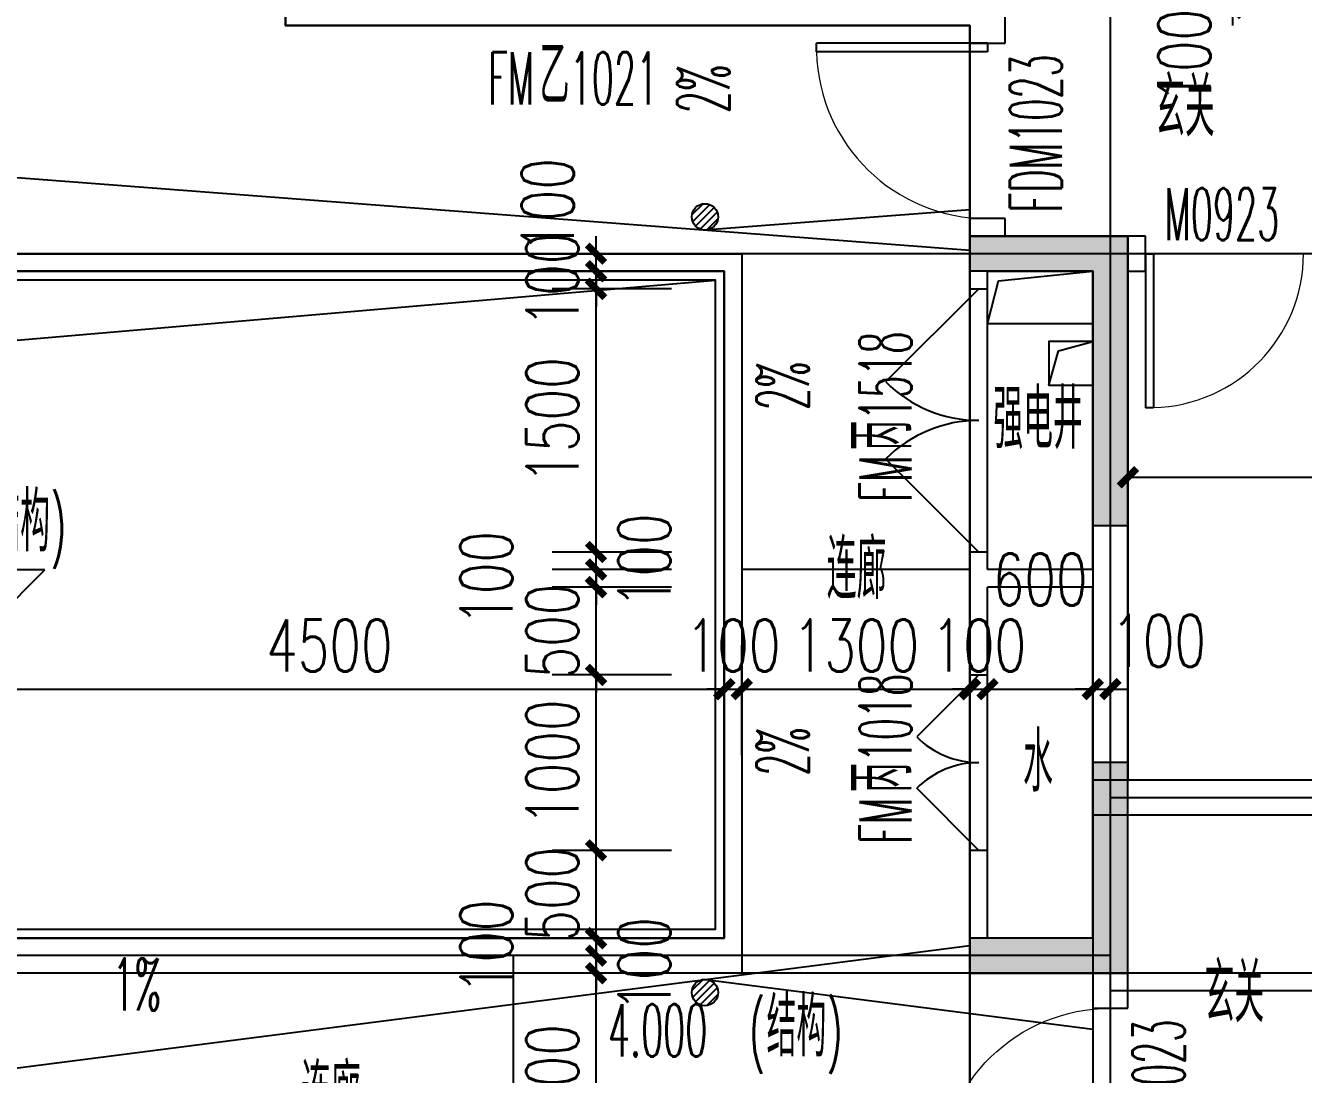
# Model space of a CAD drawing. Extents: x -59851 to 653804, y -249523 to 437614.
# Drawn here: x -9495 to -2214, y 76529 to 82506 of the extents above; entities that cross this region are included whole.
import ezdxf

# ---------------------------------------------------------------- set-up
doc = ezdxf.new("R2010")
doc.units = 0
doc.header["$LTSCALE"] = 1000
doc.header["$MEASUREMENT"] = 0
for name, color, linetype, plot in [('_S-PS(排水管)', 255, 'Continuous', False), ('A-area(算全面积)', 21, 'Continuous', False), ('A-area(算半面积)', 23, 'Continuous', False)]:
    doc.layers.add(name, color=color, linetype=linetype, plot=plot)
for name, color, linetype in [('_S-YS(雨水管)', 3, 'Continuous'), ('_S-空调立管', 7, 'Continuous'), ('A-洞口', 105, 'Continuous'), ('A-第三道尺寸线', 105, 'Continuous'), ('A-线脚看线', 9, 'Continuous'), ('AE-FLOR', 151, 'Continuous'), ('DIM_ELEV', 3, 'Continuous'), ('DIM_SYMB', 3, 'Continuous'), ('DOOR_FIRE', 4, 'Continuous'), ('DOOR_FIRE_TEXT', 7, 'Continuous'), ('DOTE', 16, 'Continuous'), ('LABEL_PM', 7, 'Continuous'), ('mianji', 6, 'Continuous'), ('NL', 5, 'Continuous'), ('PUB_HATCH', 8, 'Continuous'), ('PUB_TEXT', 7, 'Continuous'), ('WALL', 2, 'Continuous'), ('WINDOW', 4, 'Continuous'), ('WINDOW_TEXT', 7, 'Continuous'), ('ys', 154, 'Continuous'), ('剪力墙', 6, 'Continuous')]:
    doc.layers.add(name, color=color, linetype=linetype)
doc.styles.add('_TCH_DIM', font='SIMPLEX.shx', dxfattribs={"width": 0.7, "bigfont": 'GBCBIG.shx'})
doc.styles.add('_TCH_DIM_T3', font='SIMPLEX.shx', dxfattribs={"width": 0.705882, "bigfont": 'GBCBIG.shx'})
doc.styles.add('_TCH_WINDOW', font='SIMPLEX.shx', dxfattribs={"width": 0.7, "height": 3.5, "bigfont": 'GBCBIG.shx'})
doc.styles.get("Standard").update_dxf_attribs({"font": 'gbenor.shx', "width": 0.7, "bigfont": 'gbcbig.shx'})
doc.dimstyles.new('_TCH_ARCH&&100', dxfattribs={"dimtxt": 297.5, "dimasz": 100, "dimexe": 250, "dimexo": 300, "dimgap": 100, "dimtad": 1, "dimdec": 0, "dimzin": 0, "dimdsep": 46, "dimtxsty": '_TCH_DIM_T3', "dimblk": 'ARCHTICK', "dimcen": 0.09, "dimclrt": 7, "dimazin": 2, "dimtfac": 1, "dimtdec": 0, "dimtix": 1, "dimtmove": 2, "dimatfit": 3, "dimfxl": 0, "dimtolj": 1, "dimtzin": 0, "dimarcsym": 0})

# ---------------------------------------------------------------- blocks, each defined once
blk = doc.blocks.new('fdsfdsgfdsgb')
at = {"layer": 'mianji'}
blk.add_lwpolyline([(-184108.2, 152188.3), (-172408.2, 152188.3), (-172408.2, 151788.3), (-168508.2, 151788.3), (-168508.2, 145088.3), (-174408.2, 145088.3)], dxfattribs=at)
blk.add_lwpolyline([(-182008.2, 152188.3), (-182008.2, 150388.3), (-169908.2, 150388.3), (-169908.2, 146588.3), (-174408.2, 146588.3), (-174408.2, 145088.3), (-168508.2, 145088.3), (-168508.2, 151788.3), (-172408.2, 151788.3), (-172408.2, 152188.3)], close=True, dxfattribs=at)
blk = doc.blocks.new('zhouxianssceng0329')
at = {"layer": 'DOTE'}
for p, q in [((-3313.7, 132089.9), (-3313.7, 148798.2)), ((5501.3, 147398.2), (-22013.7, 147398.2)), ((5501.3, 144298.2), (-3313.7, 144298.2)), ((-3313.7, 143398.2), (-44988.6, 143398.2)), ((-6713.7, 132089.9), (-6713.7, 143398.2)), ((5501.3, 143298.2), (-44988.6, 143298.2)), ((5501.3, 143198.2), (-3313.7, 143198.2))]:
    blk.add_line(p, q, dxfattribs=at)
blk = doc.blocks.new('jgjlq030328')
at = {"layer": 'PUB_HATCH'}
for points in [[(-249535, 21011.9), (-249535, 20911.9), (-249535, 19361.9), (-249735, 19361.9), (-249735, 20811.9), (-250435, 20811.9), (-250435, 21011.9), (-249735, 21011.9)], [(-250435, 16811.9), (-249535, 16811.9), (-249535, 18011.9), (-249735, 18011.9), (-249735, 17011.9), (-250435, 17011.9)]]:
    blk.add_hatch(color=256, dxfattribs=at).paths.add_polyline_path(points)
at = {"layer": '剪力墙'}
for points in [[(-249535, 21011.9), (-249535, 20911.9), (-249535, 19361.9), (-249735, 19361.9), (-249735, 20811.9), (-250435, 20811.9), (-250435, 21011.9), (-249735, 21011.9)], [(-250435, 16811.9), (-249535, 16811.9), (-249535, 18011.9), (-249735, 18011.9), (-249735, 17011.9), (-250435, 17011.9)]]:
    blk.add_lwpolyline(points, close=True, dxfattribs=at)
blk.add_lwpolyline([(-249735, 21011.9), (-249735, 21011.9)], dxfattribs=at)
blk = doc.blocks.new('$DorLib2D$00000001')
for p, q in [((0.45, 0.975), (0.5, 0.975)), ((0.45, 0), (0.45, 0.975)), ((0.5, 0), (0.5, 0.975)), ((0.5, 0), (0.45, 0))]:
    blk.add_line(p, q)
at = {"lineweight": 13}
blk.add_arc((0.475, 0), 0.975, 91.46928, 180, dxfattribs=at)
blk = doc.blocks.new('a5huxing0323')
at = {"layer": 'WALL'}
for p, q in [((87362, 170434.8), (87362, 169134.8)), ((88862, 170434.8), (87362, 170434.8)), ((87562, 169134.8), (87562, 170234.8)), ((88762, 170234.8), (87562, 170234.8)), ((87362, 169134.8), (87562, 169134.8))]:
    blk.add_line(p, q, dxfattribs=at)
at = {"layer": 'WINDOW'}
blk.add_line((87362, 169134.8), (87362, 168134.8), dxfattribs=at)
ref = blk.add_blockref('$DorLib2D$00000001', (87462, 168634.8), dxfattribs=dict(at, xscale=-1000, yscale=1000, zscale=1000, rotation=90))
ref.add_attrib('A', 'FDM1023', (87885.8, 168169.3), dxfattribs={"layer": 'WINDOW_TEXT', "height": 297.5, "rotation": 90, "style": '_TCH_WINDOW', "width": 0.494118})
at = {"layer": 'PUB_TEXT', "width": 0.7}
blk.add_text('玄关', height=337.59, dxfattribs=at).set_placement((87998, 169054))
blk = doc.blocks.new('_ArchTick')
at = {"color": 0, "linetype": 'ByBlock', "const_width": 0.4}
blk.add_lwpolyline([(-0.5, -0.5), (0.5, 0.5)], dxfattribs=at)
blk = doc.blocks.new('*D803')
at = {"layer": 'A-第三道尺寸线', "color": 0, "lineweight": -2, "transparency": 16777216}
for p, q in [((6265.5, 175547.7), (6265.5, 174988)), ((10265.5, 175547.7), (10265.5, 174988)), ((6265.5, 175238), (10265.5, 175238))]:
    blk.add_line(p, q, dxfattribs=at)
at = {"layer": 'Defpoints', "color": 0, "transparency": 16777216}
for p in [(6265.5, 175847.7), (10265.5, 175847.7), (10265.5, 175238)]:
    blk.add_point(p, dxfattribs=at)
at = {"layer": 'A-第三道尺寸线', "color": 0, "lineweight": -2, "transparency": 16777216, "xscale": 100, "yscale": 100, "zscale": 100, "rotation": 180}
blk.add_blockref('_ArchTick', (6265.5, 175238), dxfattribs=at)
at = {"layer": 'A-第三道尺寸线', "color": 0, "lineweight": -2, "transparency": 16777216, "xscale": 100, "yscale": 100, "zscale": 100}
blk.add_blockref('_ArchTick', (10265.5, 175238), dxfattribs=at)
at = {"layer": 'A-第三道尺寸线', "color": 7, "transparency": 16777216, "insert": (8265.5, 175486.8), "char_height": 297.5, "attachment_point": 5, "style": '_TCH_DIM_T3'}
blk.add_mtext('\\A1;4000', dxfattribs=at)
blk = doc.blocks.new('*D822')
at = {"layer": 'A-第三道尺寸线', "color": 0, "lineweight": -2, "transparency": 16777216}
for p, q in [((6862.2, 178011.7), (6862.2, 178111.7)), ((6527.5, 178011.7), (7112.2, 178011.7)), ((6862.2, 177911.7), (6862.2, 178011.7)), ((6527.5, 177911.7), (7112.2, 177911.7)), ((6862.2, 177911.7), (6862.2, 177811.7))]:
    blk.add_line(p, q, dxfattribs=at)
at = {"layer": 'Defpoints', "color": 0, "transparency": 16777216}
for p in [(6227.5, 178011.7), (6862.2, 178011.7), (6227.5, 177911.7)]:
    blk.add_point(p, dxfattribs=at)
at = {"layer": 'A-第三道尺寸线', "color": 0, "lineweight": -2, "transparency": 16777216, "xscale": 100, "yscale": 100, "zscale": 100}
for p, rotation in [((6862.2, 178011.7), 270), ((6862.2, 177911.7), 90)]:
    blk.add_blockref('_ArchTick', p, dxfattribs=dict(at, rotation=rotation))
at = {"layer": 'A-第三道尺寸线', "color": 7, "transparency": 16777216, "insert": (6587.2, 177636.7), "char_height": 297.5, "attachment_point": 5, "rotation": 90, "style": '_TCH_DIM_T3'}
blk.add_mtext('\\A1;100', dxfattribs=at)
blk = doc.blocks.new('ssxianjiao0329')
at = {"layer": 'A-线脚看线'}
blk.add_lwpolyline([(-10063.7, 143498.2), (-10063.7, 143548.2), (-5563.7, 143548.2), (-5563.7, 147248.2), (-17613.7, 147248.2)], dxfattribs=at)
blk = doc.blocks.new('3-122')
at = {"layer": 'A-area(算全面积)'}
blk.add_lwpolyline([(-139372, 87898.2), (-139372, 80998.2), (-137972, 80998.2), (-137971.8, 84298.2), (-137372, 84298.2), (-137372, 84098.2), (-127272, 84098.2), (-127272, 87898.2)], close=True, dxfattribs=at)
at = {"layer": 'AE-FLOR'}
for points in [[(-139372, 87998.2), (-127172, 87998.2), (-127172, 83898.2), (-131772, 83898.2)], [(-139372, 87898.2), (-127272, 87898.2), (-127272, 84098.2), (-131772, 84098.2)]]:
    blk.add_lwpolyline(points, dxfattribs=at)
at = {"layer": 'DIM_ELEV'}
for p, q in [((-131142.7, 86196.6), (-132296, 86196.6)), ((-131442.7, 85896.6), (-131142.7, 86196.6))]:
    blk.add_line(p, q, dxfattribs=at)
at = {"layer": 'DOOR_FIRE_TEXT', "style": '_TCH_WINDOW'}
for s, height, width, p in [('FM', 297.5, 0.494118, (-128618.5, 88848.2)), ('乙', 337.6, 0.7, (-128324.5, 88848.2)), ('1021', 297.5, 0.494118, (-128152.5, 88848.2))]:
    blk.add_text(s, height=height, dxfattribs=dict(at, width=width)).set_placement(p)
at = {"layer": 'PUB_TEXT', "style": '_TCH_DIM'}
for s, height, width, p in [('结构', 337.59, 0.7, (-131454, 86301.6)), (')', 297.5, 0.494118, (-131109.9, 86301.6)), ('(', 297.5, 0.494118, (-127128.9, 83423.4)), ('结构', 337.59, 0.7, (-127030.9, 83423.4)), (')', 297.5, 0.494118, (-126686.8, 83423.4)), ('4.000', 297.5, 0.494118, (-127935.1, 83423.4))]:
    blk.add_text(s, height=height, dxfattribs=dict(at, width=width)).set_placement(p)
at = {"layer": 'PUB_TEXT', "width": 0.7}
for p in [(-126688.1, 86030.9), (-129683.4, 83043.3)]:
    blk.add_text('连廊', height=337.59, dxfattribs=at).set_placement(p)
blk = doc.blocks.new('_LV13')
at = {"color": 0}
for p, q in [((-0.071, 0.495), (-0.495, 0.071)), ((0.183, 0.465), (-0.465, -0.183)), ((0.354, 0.354), (-0.354, -0.354)), ((0.465, 0.183), (-0.183, -0.465)), ((0.495, -0.071), (0.071, -0.495))]:
    blk.add_line(p, q, dxfattribs=at)
blk.add_circle((0, 0), 0.5)
blk = doc.blocks.new('jfajjkjkjh')
at = {"layer": '_S-PS(排水管)'}
blk.add_lwpolyline([(-74953.3, 51730.6, 1), (-75063.3, 51730.6, 1)], format="xyb", close=True, dxfattribs=at)
at = {"layer": '_S-YS(雨水管)'}
blk.add_lwpolyline([(-74363.3, 58020.6, 1), (-74473.3, 58020.6, 1)], format="xyb", close=True, dxfattribs=at)
at = {"layer": '_S-空调立管'}
for points in [[(-74163.3, 58020.6, 1), (-74273.3, 58020.6, 1)], [(-74163.3, 54820.6, 1), (-74273.3, 54820.6, 1)]]:
    blk.add_lwpolyline(points, format="xyb", close=True, dxfattribs=at)
at = {"layer": 'NL', "ltscale": 0.5, "extrusion": (0, 0, -1), "xscale": -150, "yscale": 150, "zscale": -150}
for p in [(79318.3, 61370.6), (79618.3, 60720.6), (74018.3, 58020.6), (74218.3, 55020.6), (73868.3, 51730.6)]:
    blk.add_blockref('_LV13', p, dxfattribs=at)
blk = doc.blocks.new('*D2022')
at = {"layer": 'A-第三道尺寸线', "color": 0, "lineweight": -2, "transparency": 16777216}
for p, q in [((-5813.7, 77105.7), (-6494.4, 77105.7)), ((-6244.4, 75805.7), (-6244.4, 77105.7)), ((-5813.7, 75805.7), (-6494.4, 75805.7))]:
    blk.add_line(p, q, dxfattribs=at)
at = {"layer": 'Defpoints', "color": 0, "transparency": 16777216}
for p in [(-6244.4, 77105.7), (-5513.7, 77105.7), (-5513.7, 75805.7)]:
    blk.add_point(p, dxfattribs=at)
at = {"layer": 'A-第三道尺寸线', "color": 0, "lineweight": -2, "transparency": 16777216, "xscale": 100, "yscale": 100, "zscale": 100}
for p, rotation in [((-6244.4, 77105.7), 90), ((-6244.4, 75805.7), 270)]:
    blk.add_blockref('_ArchTick', p, dxfattribs=dict(at, rotation=rotation))
at = {"layer": 'A-第三道尺寸线', "color": 7, "transparency": 16777216, "insert": (-6493.1, 76455.7), "char_height": 297.5, "attachment_point": 5, "rotation": 90, "style": '_TCH_DIM_T3'}
blk.add_mtext('\\A1;1300', dxfattribs=at)
blk = doc.blocks.new('*D2023')
at = {"layer": 'A-第三道尺寸线', "color": 0, "lineweight": -2, "transparency": 16777216}
for p, q in [((-6244.4, 77205.7), (-6244.4, 77305.7)), ((-5813.7, 77205.7), (-6494.4, 77205.7)), ((-6244.4, 77105.7), (-6244.4, 77205.7)), ((-5813.7, 77105.7), (-6494.4, 77105.7)), ((-6244.4, 77105.7), (-6244.4, 77005.7))]:
    blk.add_line(p, q, dxfattribs=at)
at = {"layer": 'Defpoints', "color": 0, "transparency": 16777216}
for p in [(-6244.4, 77205.7), (-5513.7, 77205.7), (-5513.7, 77105.7)]:
    blk.add_point(p, dxfattribs=at)
at = {"layer": 'A-第三道尺寸线', "color": 0, "lineweight": -2, "transparency": 16777216, "xscale": 100, "yscale": 100, "zscale": 100}
for p, rotation in [((-6244.4, 77205.7), 270), ((-6244.4, 77105.7), 90)]:
    blk.add_blockref('_ArchTick', p, dxfattribs=dict(at, rotation=rotation))
at = {"layer": 'A-第三道尺寸线', "color": 7, "transparency": 16777216, "insert": (-5969.4, 77155.7), "char_height": 297.5, "attachment_point": 5, "rotation": 90, "style": '_TCH_DIM_T3'}
blk.add_mtext('\\A1;100', dxfattribs=at)
blk = doc.blocks.new('*D2024')
at = {"layer": 'A-第三道尺寸线', "color": 0, "lineweight": -2, "transparency": 16777216}
for p, q in [((-6244.4, 77305.7), (-6244.4, 77405.7)), ((-5813.7, 77305.7), (-6494.4, 77305.7)), ((-6244.4, 77205.7), (-6244.4, 77305.7)), ((-5813.7, 77205.7), (-6494.4, 77205.7)), ((-6244.4, 77205.7), (-6244.4, 77105.7))]:
    blk.add_line(p, q, dxfattribs=at)
at = {"layer": 'Defpoints', "color": 0, "transparency": 16777216}
for p in [(-6244.4, 77305.7), (-5513.7, 77305.7), (-5513.7, 77205.7)]:
    blk.add_point(p, dxfattribs=at)
at = {"layer": 'A-第三道尺寸线', "color": 0, "lineweight": -2, "transparency": 16777216, "xscale": 100, "yscale": 100, "zscale": 100}
for p, rotation in [((-6244.4, 77305.7), 270), ((-6244.4, 77205.7), 90)]:
    blk.add_blockref('_ArchTick', p, dxfattribs=dict(at, rotation=rotation))
at = {"layer": 'A-第三道尺寸线', "color": 7, "transparency": 16777216, "insert": (-6869.4, 77255.7), "char_height": 297.5, "attachment_point": 5, "rotation": 90, "style": '_TCH_DIM_T3'}
blk.add_mtext('\\A1;100', dxfattribs=at)
blk = doc.blocks.new('*D2025')
at = {"layer": 'A-第三道尺寸线', "color": 0, "lineweight": -2, "transparency": 16777216}
for p, q in [((-6244.4, 77805.7), (-6244.4, 77905.7)), ((-5813.7, 77805.7), (-6494.4, 77805.7)), ((-6244.4, 77305.7), (-6244.4, 77805.7)), ((-5813.7, 77305.7), (-6494.4, 77305.7)), ((-6244.4, 77305.7), (-6244.4, 77205.7))]:
    blk.add_line(p, q, dxfattribs=at)
at = {"layer": 'Defpoints', "color": 0, "transparency": 16777216}
for p in [(-6244.4, 77805.7), (-5513.7, 77805.7), (-5513.7, 77305.7)]:
    blk.add_point(p, dxfattribs=at)
at = {"layer": 'A-第三道尺寸线', "color": 0, "lineweight": -2, "transparency": 16777216, "xscale": 100, "yscale": 100, "zscale": 100}
for p, rotation in [((-6244.4, 77805.7), 270), ((-6244.4, 77305.7), 90)]:
    blk.add_blockref('_ArchTick', p, dxfattribs=dict(at, rotation=rotation))
at = {"layer": 'A-第三道尺寸线', "color": 7, "transparency": 16777216, "insert": (-6493.1, 77555.7), "char_height": 297.5, "attachment_point": 5, "rotation": 90, "style": '_TCH_DIM_T3'}
blk.add_mtext('\\A1;500', dxfattribs=at)
blk = doc.blocks.new('*D2026')
at = {"layer": 'A-第三道尺寸线', "color": 0, "lineweight": -2, "transparency": 16777216}
for p, q in [((-5813.7, 78805.7), (-6494.4, 78805.7)), ((-6244.4, 77805.7), (-6244.4, 78805.7)), ((-5813.7, 77805.7), (-6494.4, 77805.7))]:
    blk.add_line(p, q, dxfattribs=at)
at = {"layer": 'Defpoints', "color": 0, "transparency": 16777216}
for p in [(-6244.4, 78805.7), (-5513.7, 78805.7), (-5513.7, 77805.7)]:
    blk.add_point(p, dxfattribs=at)
at = {"layer": 'A-第三道尺寸线', "color": 0, "lineweight": -2, "transparency": 16777216, "xscale": 100, "yscale": 100, "zscale": 100}
for p, rotation in [((-6244.4, 78805.7), 90), ((-6244.4, 77805.7), 270)]:
    blk.add_blockref('_ArchTick', p, dxfattribs=dict(at, rotation=rotation))
at = {"layer": 'A-第三道尺寸线', "color": 7, "transparency": 16777216, "insert": (-6493.1, 78305.7), "char_height": 297.5, "attachment_point": 5, "rotation": 90, "style": '_TCH_DIM_T3'}
blk.add_mtext('\\A1;1000', dxfattribs=at)
blk = doc.blocks.new('*D2027')
at = {"layer": 'A-第三道尺寸线', "color": 0, "lineweight": -2, "transparency": 16777216}
for p, q in [((-6244.4, 79305.7), (-6244.4, 79405.7)), ((-5813.7, 79305.7), (-6494.4, 79305.7)), ((-6244.4, 78805.7), (-6244.4, 79305.7)), ((-5813.7, 78805.7), (-6494.4, 78805.7)), ((-6244.4, 78805.7), (-6244.4, 78705.7))]:
    blk.add_line(p, q, dxfattribs=at)
at = {"layer": 'Defpoints', "color": 0, "transparency": 16777216}
for p in [(-6244.4, 79305.7), (-5513.7, 79305.7), (-5513.7, 78805.7)]:
    blk.add_point(p, dxfattribs=at)
at = {"layer": 'A-第三道尺寸线', "color": 0, "lineweight": -2, "transparency": 16777216, "xscale": 100, "yscale": 100, "zscale": 100}
for p, rotation in [((-6244.4, 79305.7), 270), ((-6244.4, 78805.7), 90)]:
    blk.add_blockref('_ArchTick', p, dxfattribs=dict(at, rotation=rotation))
at = {"layer": 'A-第三道尺寸线', "color": 7, "transparency": 16777216, "insert": (-6493.1, 79055.7), "char_height": 297.5, "attachment_point": 5, "rotation": 90, "style": '_TCH_DIM_T3'}
blk.add_mtext('\\A1;500', dxfattribs=at)
blk = doc.blocks.new('*D2028')
at = {"layer": 'A-第三道尺寸线', "color": 0, "lineweight": -2, "transparency": 16777216}
for p, q in [((-6244.4, 79405.7), (-6244.4, 79505.7)), ((-5813.7, 79405.7), (-6494.4, 79405.7)), ((-6244.4, 79305.7), (-6244.4, 79405.7)), ((-5813.7, 79305.7), (-6494.4, 79305.7)), ((-6244.4, 79305.7), (-6244.4, 79205.7))]:
    blk.add_line(p, q, dxfattribs=at)
at = {"layer": 'Defpoints', "color": 0, "transparency": 16777216}
for p in [(-6244.4, 79405.7), (-5513.7, 79405.7), (-5513.7, 79305.7)]:
    blk.add_point(p, dxfattribs=at)
at = {"layer": 'A-第三道尺寸线', "color": 0, "lineweight": -2, "transparency": 16777216, "xscale": 100, "yscale": 100, "zscale": 100}
for p, rotation in [((-6244.4, 79405.7), 270), ((-6244.4, 79305.7), 90)]:
    blk.add_blockref('_ArchTick', p, dxfattribs=dict(at, rotation=rotation))
at = {"layer": 'A-第三道尺寸线', "color": 7, "transparency": 16777216, "insert": (-6869.4, 79355.7), "char_height": 297.5, "attachment_point": 5, "rotation": 90, "style": '_TCH_DIM_T3'}
blk.add_mtext('\\A1;100', dxfattribs=at)
blk = doc.blocks.new('*D2029')
at = {"layer": 'A-第三道尺寸线', "color": 0, "lineweight": -2, "transparency": 16777216}
for p, q in [((-6244.4, 79505.7), (-6244.4, 79605.7)), ((-5813.7, 79505.7), (-6494.4, 79505.7)), ((-6244.4, 79405.7), (-6244.4, 79505.7)), ((-5813.7, 79405.7), (-6494.4, 79405.7)), ((-6244.4, 79405.7), (-6244.4, 79305.7))]:
    blk.add_line(p, q, dxfattribs=at)
at = {"layer": 'Defpoints', "color": 0, "transparency": 16777216}
for p in [(-6244.4, 79505.7), (-5513.7, 79505.7), (-5513.7, 79405.7)]:
    blk.add_point(p, dxfattribs=at)
at = {"layer": 'A-第三道尺寸线', "color": 0, "lineweight": -2, "transparency": 16777216, "xscale": 100, "yscale": 100, "zscale": 100}
for p, rotation in [((-6244.4, 79505.7), 270), ((-6244.4, 79405.7), 90)]:
    blk.add_blockref('_ArchTick', p, dxfattribs=dict(at, rotation=rotation))
at = {"layer": 'A-第三道尺寸线', "color": 7, "transparency": 16777216, "insert": (-5969.4, 79455.7), "char_height": 297.5, "attachment_point": 5, "rotation": 90, "style": '_TCH_DIM_T3'}
blk.add_mtext('\\A1;100', dxfattribs=at)
blk = doc.blocks.new('*D2030')
at = {"layer": 'A-第三道尺寸线', "color": 0, "lineweight": -2, "transparency": 16777216}
for p, q in [((-5813.7, 81005.7), (-6494.4, 81005.7)), ((-6244.4, 79505.7), (-6244.4, 81005.7)), ((-5813.7, 79505.7), (-6494.4, 79505.7))]:
    blk.add_line(p, q, dxfattribs=at)
at = {"layer": 'Defpoints', "color": 0, "transparency": 16777216}
for p in [(-6244.4, 81005.7), (-5513.7, 81005.7), (-5513.7, 79505.7)]:
    blk.add_point(p, dxfattribs=at)
at = {"layer": 'A-第三道尺寸线', "color": 0, "lineweight": -2, "transparency": 16777216, "xscale": 100, "yscale": 100, "zscale": 100}
for p, rotation in [((-6244.4, 81005.7), 90), ((-6244.4, 79505.7), 270)]:
    blk.add_blockref('_ArchTick', p, dxfattribs=dict(at, rotation=rotation))
at = {"layer": 'A-第三道尺寸线', "color": 7, "transparency": 16777216, "insert": (-6493.1, 80255.7), "char_height": 297.5, "attachment_point": 5, "rotation": 90, "style": '_TCH_DIM_T3'}
blk.add_mtext('\\A1;1500', dxfattribs=at)
blk = doc.blocks.new('*D2031')
at = {"layer": 'A-第三道尺寸线', "color": 0, "lineweight": -2, "transparency": 16777216}
for p, q in [((-6244.4, 81105.7), (-6244.4, 81205.7)), ((-5813.7, 81105.7), (-6494.4, 81105.7)), ((-6244.4, 81005.7), (-6244.4, 81105.7)), ((-5813.7, 81005.7), (-6494.4, 81005.7)), ((-6244.4, 81005.7), (-6244.4, 80905.7))]:
    blk.add_line(p, q, dxfattribs=at)
at = {"layer": 'Defpoints', "color": 0, "transparency": 16777216}
for p in [(-6244.4, 81105.7), (-5513.7, 81105.7), (-5513.7, 81005.7)]:
    blk.add_point(p, dxfattribs=at)
at = {"layer": 'A-第三道尺寸线', "color": 0, "lineweight": -2, "transparency": 16777216, "xscale": 100, "yscale": 100, "zscale": 100}
for p, rotation in [((-6244.4, 81105.7), 270), ((-6244.4, 81005.7), 90)]:
    blk.add_blockref('_ArchTick', p, dxfattribs=dict(at, rotation=rotation))
at = {"layer": 'A-第三道尺寸线', "color": 7, "transparency": 16777216, "insert": (-6493.1, 81055.7), "char_height": 297.5, "attachment_point": 5, "rotation": 90, "style": '_TCH_DIM_T3'}
blk.add_mtext('\\A1;100', dxfattribs=at)
blk = doc.blocks.new('*D2032')
at = {"layer": 'A-第三道尺寸线', "color": 0, "lineweight": -2, "transparency": 16777216}
for p, q in [((-6244.4, 81205.7), (-6244.4, 81305.7)), ((-5813.7, 81205.7), (-6494.4, 81205.7)), ((-6244.4, 81105.7), (-6244.4, 81205.7)), ((-5813.7, 81105.7), (-6494.4, 81105.7)), ((-6244.4, 81105.7), (-6244.4, 81005.7))]:
    blk.add_line(p, q, dxfattribs=at)
at = {"layer": 'Defpoints', "color": 0, "transparency": 16777216}
for p in [(-6244.4, 81205.7), (-5513.7, 81205.7), (-5513.7, 81105.7)]:
    blk.add_point(p, dxfattribs=at)
at = {"layer": 'A-第三道尺寸线', "color": 0, "lineweight": -2, "transparency": 16777216, "xscale": 100, "yscale": 100, "zscale": 100}
for p, rotation in [((-6244.4, 81205.7), 270), ((-6244.4, 81105.7), 90)]:
    blk.add_blockref('_ArchTick', p, dxfattribs=dict(at, rotation=rotation))
at = {"layer": 'A-第三道尺寸线', "color": 7, "transparency": 16777216, "insert": (-6519.4, 81480.7), "char_height": 297.5, "attachment_point": 5, "rotation": 90, "style": '_TCH_DIM_T3'}
blk.add_mtext('\\A1;100', dxfattribs=at)
blk = doc.blocks.new('*D2045')
at = {"layer": 'A-第三道尺寸线', "color": 0, "lineweight": -2, "transparency": 16777216}
for p, q in [((-10013.7, 78348.2), (-10013.7, 78974.5)), ((-5513.7, 78348.2), (-5513.7, 78974.5)), ((-10013.7, 78724.5), (-5513.7, 78724.5))]:
    blk.add_line(p, q, dxfattribs=at)
at = {"layer": 'Defpoints', "color": 0, "transparency": 16777216}
for p in [(-5513.7, 78724.5), (-10013.7, 78048.2), (-5513.7, 78048.2)]:
    blk.add_point(p, dxfattribs=at)
at = {"layer": 'A-第三道尺寸线', "color": 0, "lineweight": -2, "transparency": 16777216, "xscale": 100, "yscale": 100, "zscale": 100, "rotation": 180}
blk.add_blockref('_ArchTick', (-10013.7, 78724.5), dxfattribs=at)
at = {"layer": 'A-第三道尺寸线', "color": 0, "lineweight": -2, "transparency": 16777216, "xscale": 100, "yscale": 100, "zscale": 100}
blk.add_blockref('_ArchTick', (-5513.7, 78724.5), dxfattribs=at)
at = {"layer": 'A-第三道尺寸线', "color": 7, "transparency": 16777216, "insert": (-7763.7, 78973.3), "char_height": 297.5, "attachment_point": 5, "style": '_TCH_DIM_T3'}
blk.add_mtext('\\A1;4500', dxfattribs=at)
blk = doc.blocks.new('*D2046')
at = {"layer": 'A-第三道尺寸线', "color": 0, "lineweight": -2, "transparency": 16777216}
for p, q in [((-5513.7, 78348.2), (-5513.7, 78974.5)), ((-5413.7, 78348.2), (-5413.7, 78974.5)), ((-5513.7, 78724.5), (-5613.7, 78724.5)), ((-5513.7, 78724.5), (-5413.7, 78724.5)), ((-5413.7, 78724.5), (-5313.7, 78724.5))]:
    blk.add_line(p, q, dxfattribs=at)
at = {"layer": 'Defpoints', "color": 0, "transparency": 16777216}
for p in [(-5413.7, 78724.5), (-5513.7, 78048.2), (-5413.7, 78048.2)]:
    blk.add_point(p, dxfattribs=at)
at = {"layer": 'A-第三道尺寸线', "color": 0, "lineweight": -2, "transparency": 16777216, "xscale": 100, "yscale": 100, "zscale": 100}
blk.add_blockref('_ArchTick', (-5513.7, 78724.5), dxfattribs=at)
at = {"layer": 'A-第三道尺寸线', "color": 0, "lineweight": -2, "transparency": 16777216, "xscale": 100, "yscale": 100, "zscale": 100, "rotation": 180}
blk.add_blockref('_ArchTick', (-5413.7, 78724.5), dxfattribs=at)
at = {"layer": 'A-第三道尺寸线', "color": 7, "transparency": 16777216, "insert": (-5463.7, 78973.3), "char_height": 297.5, "attachment_point": 5, "style": '_TCH_DIM_T3'}
blk.add_mtext('\\A1;100', dxfattribs=at)
blk = doc.blocks.new('*D2047')
at = {"layer": 'A-第三道尺寸线', "color": 0, "lineweight": -2, "transparency": 16777216}
for p, q in [((-5413.7, 78348.2), (-5413.7, 78974.5)), ((-4113.7, 78348.2), (-4113.7, 78974.5)), ((-5413.7, 78724.5), (-4113.7, 78724.5))]:
    blk.add_line(p, q, dxfattribs=at)
at = {"layer": 'Defpoints', "color": 0, "transparency": 16777216}
for p in [(-4113.7, 78724.5), (-5413.7, 78048.2), (-4113.7, 78048.2)]:
    blk.add_point(p, dxfattribs=at)
at = {"layer": 'A-第三道尺寸线', "color": 0, "lineweight": -2, "transparency": 16777216, "xscale": 100, "yscale": 100, "zscale": 100, "rotation": 180}
blk.add_blockref('_ArchTick', (-5413.7, 78724.5), dxfattribs=at)
at = {"layer": 'A-第三道尺寸线', "color": 0, "lineweight": -2, "transparency": 16777216, "xscale": 100, "yscale": 100, "zscale": 100}
blk.add_blockref('_ArchTick', (-4113.7, 78724.5), dxfattribs=at)
at = {"layer": 'A-第三道尺寸线', "color": 7, "transparency": 16777216, "insert": (-4763.7, 78973.3), "char_height": 297.5, "attachment_point": 5, "style": '_TCH_DIM_T3'}
blk.add_mtext('\\A1;1300', dxfattribs=at)
blk = doc.blocks.new('*D2048')
at = {"layer": 'A-第三道尺寸线', "color": 0, "lineweight": -2, "transparency": 16777216}
for p, q in [((-4113.7, 78348.2), (-4113.7, 78974.5)), ((-4013.7, 78348.2), (-4013.7, 78974.5)), ((-4113.7, 78724.5), (-4213.7, 78724.5)), ((-4113.7, 78724.5), (-4013.7, 78724.5)), ((-4013.7, 78724.5), (-3913.7, 78724.5))]:
    blk.add_line(p, q, dxfattribs=at)
at = {"layer": 'Defpoints', "color": 0, "transparency": 16777216}
for p in [(-4013.7, 78724.5), (-4113.7, 78048.2), (-4013.7, 78048.2)]:
    blk.add_point(p, dxfattribs=at)
at = {"layer": 'A-第三道尺寸线', "color": 0, "lineweight": -2, "transparency": 16777216, "xscale": 100, "yscale": 100, "zscale": 100}
blk.add_blockref('_ArchTick', (-4113.7, 78724.5), dxfattribs=at)
at = {"layer": 'A-第三道尺寸线', "color": 0, "lineweight": -2, "transparency": 16777216, "xscale": 100, "yscale": 100, "zscale": 100, "rotation": 180}
blk.add_blockref('_ArchTick', (-4013.7, 78724.5), dxfattribs=at)
at = {"layer": 'A-第三道尺寸线', "color": 7, "transparency": 16777216, "insert": (-4063.7, 78973.3), "char_height": 297.5, "attachment_point": 5, "style": '_TCH_DIM_T3'}
blk.add_mtext('\\A1;100', dxfattribs=at)
blk = doc.blocks.new('*D2049')
at = {"layer": 'A-第三道尺寸线', "color": 0, "lineweight": -2, "transparency": 16777216}
for p, q in [((-4013.7, 78348.2), (-4013.7, 78974.5)), ((-3413.7, 78348.2), (-3413.7, 78974.5)), ((-4013.7, 78724.5), (-3413.7, 78724.5))]:
    blk.add_line(p, q, dxfattribs=at)
at = {"layer": 'Defpoints', "color": 0, "transparency": 16777216}
for p in [(-3413.7, 78724.5), (-4013.7, 78048.2), (-3413.7, 78048.2)]:
    blk.add_point(p, dxfattribs=at)
at = {"layer": 'A-第三道尺寸线', "color": 0, "lineweight": -2, "transparency": 16777216, "xscale": 100, "yscale": 100, "zscale": 100, "rotation": 180}
blk.add_blockref('_ArchTick', (-4013.7, 78724.5), dxfattribs=at)
at = {"layer": 'A-第三道尺寸线', "color": 0, "lineweight": -2, "transparency": 16777216, "xscale": 100, "yscale": 100, "zscale": 100}
blk.add_blockref('_ArchTick', (-3413.7, 78724.5), dxfattribs=at)
at = {"layer": 'A-第三道尺寸线', "color": 7, "transparency": 16777216, "insert": (-3713.7, 79349.5), "char_height": 297.5, "attachment_point": 5, "style": '_TCH_DIM_T3'}
blk.add_mtext('\\A1;600', dxfattribs=at)
blk = doc.blocks.new('*D2050')
at = {"layer": 'A-第三道尺寸线', "color": 0, "lineweight": -2, "transparency": 16777216}
for p, q in [((-3413.7, 78348.2), (-3413.7, 78974.5)), ((-3313.7, 78348.2), (-3313.7, 78974.5)), ((-3413.7, 78724.5), (-3513.7, 78724.5)), ((-3413.7, 78724.5), (-3313.7, 78724.5)), ((-3313.7, 78724.5), (-3213.7, 78724.5))]:
    blk.add_line(p, q, dxfattribs=at)
at = {"layer": 'Defpoints', "color": 0, "transparency": 16777216}
for p in [(-3313.7, 78724.5), (-3413.7, 78048.2), (-3313.7, 78048.2)]:
    blk.add_point(p, dxfattribs=at)
at = {"layer": 'A-第三道尺寸线', "color": 0, "lineweight": -2, "transparency": 16777216, "xscale": 100, "yscale": 100, "zscale": 100}
blk.add_blockref('_ArchTick', (-3413.7, 78724.5), dxfattribs=at)
at = {"layer": 'A-第三道尺寸线', "color": 0, "lineweight": -2, "transparency": 16777216, "xscale": 100, "yscale": 100, "zscale": 100, "rotation": 180}
blk.add_blockref('_ArchTick', (-3313.7, 78724.5), dxfattribs=at)
at = {"layer": 'A-第三道尺寸线', "color": 7, "transparency": 16777216, "insert": (-3038.7, 78999.5), "char_height": 297.5, "attachment_point": 5, "style": '_TCH_DIM_T3'}
blk.add_mtext('\\A1;100', dxfattribs=at)
blk = doc.blocks.new('$DorLib2D$00000116')
at = {"color": 0}
for p, q in [((-0.5, 0), (-0.1464, 0.3536)), ((0.5, 0), (0.1464, 0.3536))]:
    blk.add_line(p, q, dxfattribs=at)
for centre, start, end in [((-0.5, 0), 0, 45), ((0.5, 0), 135, 180)]:
    blk.add_arc(centre, 0.5, start, end, dxfattribs=at)
blk = doc.blocks.new('a6huxing 0323')
at = {"layer": 'WALL'}
for p, q in [((5565.5, 177711.7), (5565.5, 178011.7)), ((5365.5, 177811.7), (5365.5, 177711.7)), ((5365.5, 177711.7), (5565.5, 177711.7)), ((5565.5, 176711.7), (5365.5, 176711.7)), ((5365.5, 176711.7), (5365.5, 176411.7)), ((5565.5, 176611.7), (5565.5, 176711.7)), ((6165.5, 176611.7), (5565.5, 176611.7)), ((6365.5, 176611.7), (6165.5, 176611.7)), ((6365.5, 176411.7), (6365.5, 176611.7)), ((6065.5, 176411.7), (5365.5, 176411.7)), ((6065.5, 176411.7), (6065.5, 173311.7)), ((6265.5, 176411.7), (6265.5, 173511.7)), ((6265.5, 176411.7), (6365.5, 176411.7)), ((10265.5, 173511.7), (6265.5, 173511.7)), ((10465.5, 173311.7), (6065.5, 173311.7))]:
    blk.add_line(p, q, dxfattribs=at)
at = {"layer": 'WINDOW'}
blk.add_line((5365.5, 177711.7), (5365.5, 176711.7), dxfattribs=at)
ref = blk.add_blockref('$DorLib2D$00000001', (5465.5, 177211.7), dxfattribs=dict(at, xscale=1000, yscale=1000, zscale=-1000, rotation=90))
ref.add_attrib('A', 'FDM1023', (5889.3, 176746.2), dxfattribs={"layer": 'WINDOW_TEXT', "height": 297.5, "rotation": 90, "style": '_TCH_WINDOW', "width": 0.494118})
ref = blk.add_blockref('$DorLib2D$00000001', (6815.5, 176511.7), dxfattribs=dict(at, xscale=900, yscale=900, zscale=900, rotation=180))
ref.add_attrib('A', 'M0923', (6472.5, 176588), dxfattribs={"layer": 'WINDOW_TEXT', "height": 297.5, "style": '_TCH_WINDOW', "width": 0.494118})
at = {"layer": 'PUB_TEXT', "width": 0.7}
blk.add_text('玄关', height=337.59, dxfattribs=at).set_placement((6419.8, 177178.7))
at = {"layer": 'A-第三道尺寸线'}
dim = blk.add_linear_dim(base=(6862.2, 178011.7), p1=(6227.5, 177911.7), p2=(6227.5, 178011.7), angle=90, dimstyle='_TCH_ARCH&&100', dxfattribs=at)
dim.commit()
dim.dimension.update_dxf_attribs({"geometry": '*D822', "text_midpoint": (6587.2, 177636.7), "dimtype": 129})
dim = blk.add_aligned_dim(p1=(6265.5, 175847.7), p2=(10265.5, 175847.7), distance=-609.7, dimstyle='_TCH_ARCH&&100', dxfattribs=at)
dim.commit()
dim.dimension.update_dxf_attribs({"geometry": '*D803', "text_midpoint": (8265.5, 175486.8)})

msp = doc.modelspace()

# ---------------------------------------------------------------- linework, layer by layer
at = {"layer": 'DIM_SYMB'}
for points in [[(-9169.4, 76787.9, 0, 0, 0), (-8674.5, 76787.9, 80, 0, 0), (-8374.5, 76787.9, 0, 0, 0)], [(-6907.5, 75918.5, 0, 0, 0), (-6907.5, 76413.4, 80, 0, 0), (-6907.5, 76713.4, 0, 0, 0)]]:
    msp.add_lwpolyline(points, format="xyseb", dxfattribs=at)

# ---------------------------------------------------------------- block references
for name, p in [('zhouxianssceng0329', (0, -66192.5)), ('fdsfdsgfdsgb', (164394.5, -69282.6))]:
    msp.add_blockref(name, p)
at = {"layer": 'NL', "ltscale": 0.5, "extrusion": (0, 0, -1), "xscale": -150, "yscale": 150, "zscale": -150}
msp.add_blockref('_LV13', (5623.7, 76995.7), dxfattribs=at)
at = {"layer": '剪力墙'}
msp.add_blockref('jgjlq030328', (246321.3, 60293.8), dxfattribs=at)

# ---------------------------------------------------------------- texts
at = {"layer": 'PUB_TEXT', "style": '_TCH_DIM', "width": 0.494118}
msp.add_text('1%', height=297.5, dxfattribs=at).set_placement((-8999.8, 76892.9))

# ---------------------------------------------------------------- dimensions: what is measured, and where the dimension line sits
at = {"layer": 'A-第三道尺寸线'}
for p1, p2, picture, middle in [((-5513.7, 77305.7), (-5513.7, 77805.7), '*D2025', (-6493.1, 77555.7)), ((-5513.7, 75805.7), (-5513.7, 77105.7), '*D2022', (-6493.1, 76455.7))]:
    dim = msp.add_aligned_dim(p1=p1, p2=p2, distance=730.7, dimstyle='_TCH_ARCH&&100', dxfattribs=at)
    dim.commit()
    dim.dimension.update_dxf_attribs({"geometry": picture, "text_midpoint": middle})
for base, p1, p2, picture, middle in [((-6244.4, 77305.7), (-5513.7, 77205.7), (-5513.7, 77305.7), '*D2024', (-6869.4, 77255.7)), ((-6244.4, 77205.7), (-5513.7, 77105.7), (-5513.7, 77205.7), '*D2023', (-5969.4, 77155.7))]:
    dim = msp.add_linear_dim(base=base, p1=p1, p2=p2, angle=90, dimstyle='_TCH_ARCH&&100', dxfattribs=at)
    dim.commit()
    dim.dimension.update_dxf_attribs({"geometry": picture, "text_midpoint": middle, "dimtype": 161})

# ---------------------------------------------------------------- next in the draw order: block references
msp.add_blockref('a5huxing0323', (-90775.7, -92229.1))

# ---------------------------------------------------------------- next in the draw order: linework, layer by layer
at = {"layer": 'WALL'}
for p, q in [((-4013.7, 77805.7), (-4113.7, 77805.7)), ((-4113.7, 77805.7), (-4113.7, 77105.7)), ((-4013.7, 77305.7), (-4013.7, 77805.7)), ((-3413.7, 77305.7), (-4013.7, 77305.7)), ((-3213.7, 77105.7), (-4113.7, 77105.7))]:
    msp.add_line(p, q, dxfattribs=at)
at = {"layer": 'ys'}
for points in [[(-10013.7, 76505.7), (-4113.7, 77264.5)], [(-5635.6, 77072.6), (-3413.7, 76786.8)]]:
    msp.add_lwpolyline(points, dxfattribs=at)

# ---------------------------------------------------------------- next in the draw order: block references
msp.add_blockref('a6huxing 0323', (-9479.2, -95306))

# ---------------------------------------------------------------- next in the draw order: linework, layer by layer
at = {"layer": 'A-洞口'}
for points in [[(-17613.7, 74205.7), (-16663.3, 80101.7), (-5563.7, 81055.7)], [(-4013.7, 80805.7), (-3951.7, 81050.2), (-3413.7, 81105.7)], [(-3663.7, 80455.7), (-3609.4, 80653), (-3413.7, 80705.7)]]:
    msp.add_lwpolyline(points, dxfattribs=at)
for points in [[(-3413.7, 81105.7), (-3413.7, 80805.7), (-4013.7, 80805.7), (-4013.7, 81105.7)], [(-3413.7, 80705.7), (-3663.7, 80705.7), (-3663.7, 80455.7), (-3413.7, 80455.7)]]:
    msp.add_lwpolyline(points, close=True, dxfattribs=at)
at = {"layer": 'DIM_SYMB'}
for points in [[(-5379.2, 82428.1, 0, 0, 0), (-5379.2, 81933.2, 80, 0, 0), (-5379.2, 81633.2, 0, 0, 0)], [(-4927.2, 80158.8, 0, 0, 0), (-4927.2, 80653.8, 80, 0, 0), (-4927.2, 80953.8, 0, 0, 0)], [(-4927.2, 78652.7, 0, 0, 0), (-4927.2, 78157.7, 80, 0, 0), (-4927.2, 77857.7, 0, 0, 0)]]:
    msp.add_lwpolyline(points, format="xyseb", dxfattribs=at)
at = {"layer": 'DOOR_FIRE'}
for p, q in [((-4113.7, 79505.7), (-4113.7, 81005.7)), ((-4013.7, 79505.7), (-4013.7, 81005.7)), ((-4113.7, 77805.7), (-4113.7, 78805.7)), ((-4013.7, 77805.7), (-4013.7, 78805.7))]:
    msp.add_line(p, q, dxfattribs=at)
at = {"layer": 'WALL'}
for p, q in [((-3213.7, 81305.7), (-4113.7, 81305.7)), ((-4113.7, 81305.7), (-4113.7, 81005.7)), ((-3213.7, 79405.7), (-3213.7, 81305.7)), ((-3413.7, 81105.7), (-4013.7, 81105.7)), ((-4013.7, 81005.7), (-4013.7, 81105.7)), ((-3413.7, 79405.7), (-3413.7, 81105.7)), ((-4113.7, 81005.7), (-4013.7, 81005.7)), ((-4013.7, 79505.7), (-4113.7, 79505.7)), ((-4113.7, 79505.7), (-4113.7, 79405.7)), ((-4013.7, 79405.7), (-4013.7, 79505.7)), ((-4113.7, 79405.7), (-4113.7, 78805.7)), ((-3413.7, 79405.7), (-4013.7, 79405.7)), ((-3213.7, 77105.7), (-3213.7, 79405.7)), ((-3413.7, 79305.7), (-4013.7, 79305.7)), ((-4013.7, 78805.7), (-4013.7, 79305.7)), ((-3413.7, 77305.7), (-3413.7, 79305.7)), ((-4113.7, 78805.7), (-4013.7, 78805.7))]:
    msp.add_line(p, q, dxfattribs=at)
at = {"layer": 'ys'}
for points in [[(-17503.7, 81340.7), (-11563.7, 81792.9), (-4113.7, 81225.8)], [(-4113.7, 81455.7), (-5623.7, 81340.7)], [(-4113.7, 79405.7), (-5413.7, 79405.7)]]:
    msp.add_lwpolyline(points, dxfattribs=at)

# ---------------------------------------------------------------- next in the draw order: block references
msp.add_blockref('ssxianjiao0329', (0, -66192.5))
at = {"layer": 'A-area(算半面积)'}
msp.add_blockref('jfajjkjkjh', (76104.6, 26585.2), dxfattribs=at)
at = {"layer": 'DOOR_FIRE', "zscale": 100}
for p, xscale, yscale, rotation in [((-4063.7, 80255.7), 1500, 1500, 90), ((-4063.7, 78305.7), 1000, 1000, 90.00000000000004)]:
    msp.add_blockref('$DorLib2D$00000116', p, dxfattribs=dict(at, xscale=xscale, yscale=yscale, rotation=rotation))
at = {"layer": 'LABEL_PM'}
msp.add_blockref('3-122', (121758.3, -6792.5), dxfattribs=at)
at = {"layer": 'NL', "ltscale": 0.5, "extrusion": (0, 0, -1), "xscale": -150, "yscale": 150, "zscale": -150}
msp.add_blockref('_LV13', (5623.7, 81415.7), dxfattribs=at)

# ---------------------------------------------------------------- next in the draw order: texts
at = {"layer": 'DOOR_FIRE_TEXT', "style": '_TCH_WINDOW'}
for s, height, width, p in [('1518', 297.5, 0.494118, (-4446.5, 80257.8)), ('丙', 337.6, 0.7, (-4446.5, 80085.7)), ('FM', 297.5, 0.494118, (-4446.5, 79791.7)), ('1018', 297.5, 0.494118, (-4446.5, 78307.8)), ('丙', 337.6, 0.7, (-4446.5, 78135.7)), ('FM', 297.5, 0.494118, (-4446.5, 77841.7))]:
    msp.add_text(s, height=height, rotation=90, dxfattribs=dict(at, width=width)).set_placement(p)
at = {"layer": 'PUB_TEXT', "style": '_TCH_DIM', "width": 0.494118}
for p in [(-5484.2, 82006.4), (-5032.2, 80314.5), (-5032.2, 78231)]:
    msp.add_text('2%', height=297.5, rotation=90, dxfattribs=at).set_placement(p)
at = {"layer": 'PUB_TEXT', "width": 0.7}
for s, height, p in [('强电井', 337.59, (-3981.2, 80095.5)), ('水', 337.6, (-3811.2, 78141.1))]:
    msp.add_text(s, height=height, dxfattribs=at).set_placement(p)

# ---------------------------------------------------------------- next in the draw order: dimensions: what is measured, and where the dimension line sits
at = {"layer": 'A-第三道尺寸线'}
for base, p1, p2, angle, picture, middle in [((-6244.4, 81205.7), (-5513.7, 81105.7), (-5513.7, 81205.7), 90, '*D2032', (-6519.4, 81480.7)), ((-6244.4, 79505.7), (-5513.7, 79405.7), (-5513.7, 79505.7), 90, '*D2029', (-5969.4, 79455.7)), ((-6244.4, 79405.7), (-5513.7, 79305.7), (-5513.7, 79405.7), 90, '*D2028', (-6869.4, 79355.7)), ((-3413.7, 78724.5), (-4013.7, 78048.2), (-3413.7, 78048.2), 0, '*D2049', (-3713.7, 79349.5)), ((-3313.7, 78724.5), (-3413.7, 78048.2), (-3313.7, 78048.2), 0, '*D2050', (-3038.7, 78999.5))]:
    dim = msp.add_linear_dim(base=base, p1=p1, p2=p2, angle=angle, dimstyle='_TCH_ARCH&&100', dxfattribs=at)
    dim.commit()
    dim.dimension.update_dxf_attribs({"geometry": picture, "text_midpoint": middle, "dimtype": 161})
for p1, p2, distance, picture, middle in [((-5513.7, 81005.7), (-5513.7, 81105.7), 730.7, '*D2031', (-6493.1, 81055.7)), ((-5513.7, 79505.7), (-5513.7, 81005.7), 730.7, '*D2030', (-6493.1, 80255.7)), ((-5513.7, 78805.7), (-5513.7, 79305.7), 730.7, '*D2027', (-6493.1, 79055.7)), ((-10013.7, 78048.2), (-5513.7, 78048.2), 676.3, '*D2045', (-7763.7, 78973.3)), ((-5513.7, 78048.2), (-5413.7, 78048.2), 676.3, '*D2046', (-5463.7, 78973.3)), ((-5413.7, 78048.2), (-4113.7, 78048.2), 676.3, '*D2047', (-4763.7, 78973.3)), ((-4113.7, 78048.2), (-4013.7, 78048.2), 676.3, '*D2048', (-4063.7, 78973.3)), ((-5513.7, 77805.7), (-5513.7, 78805.7), 730.7, '*D2026', (-6493.1, 78305.7))]:
    dim = msp.add_aligned_dim(p1=p1, p2=p2, distance=distance, dimstyle='_TCH_ARCH&&100', dxfattribs=at)
    dim.commit()
    dim.dimension.update_dxf_attribs({"geometry": picture, "text_midpoint": middle})

doc.saveas('drawing.dxf')
